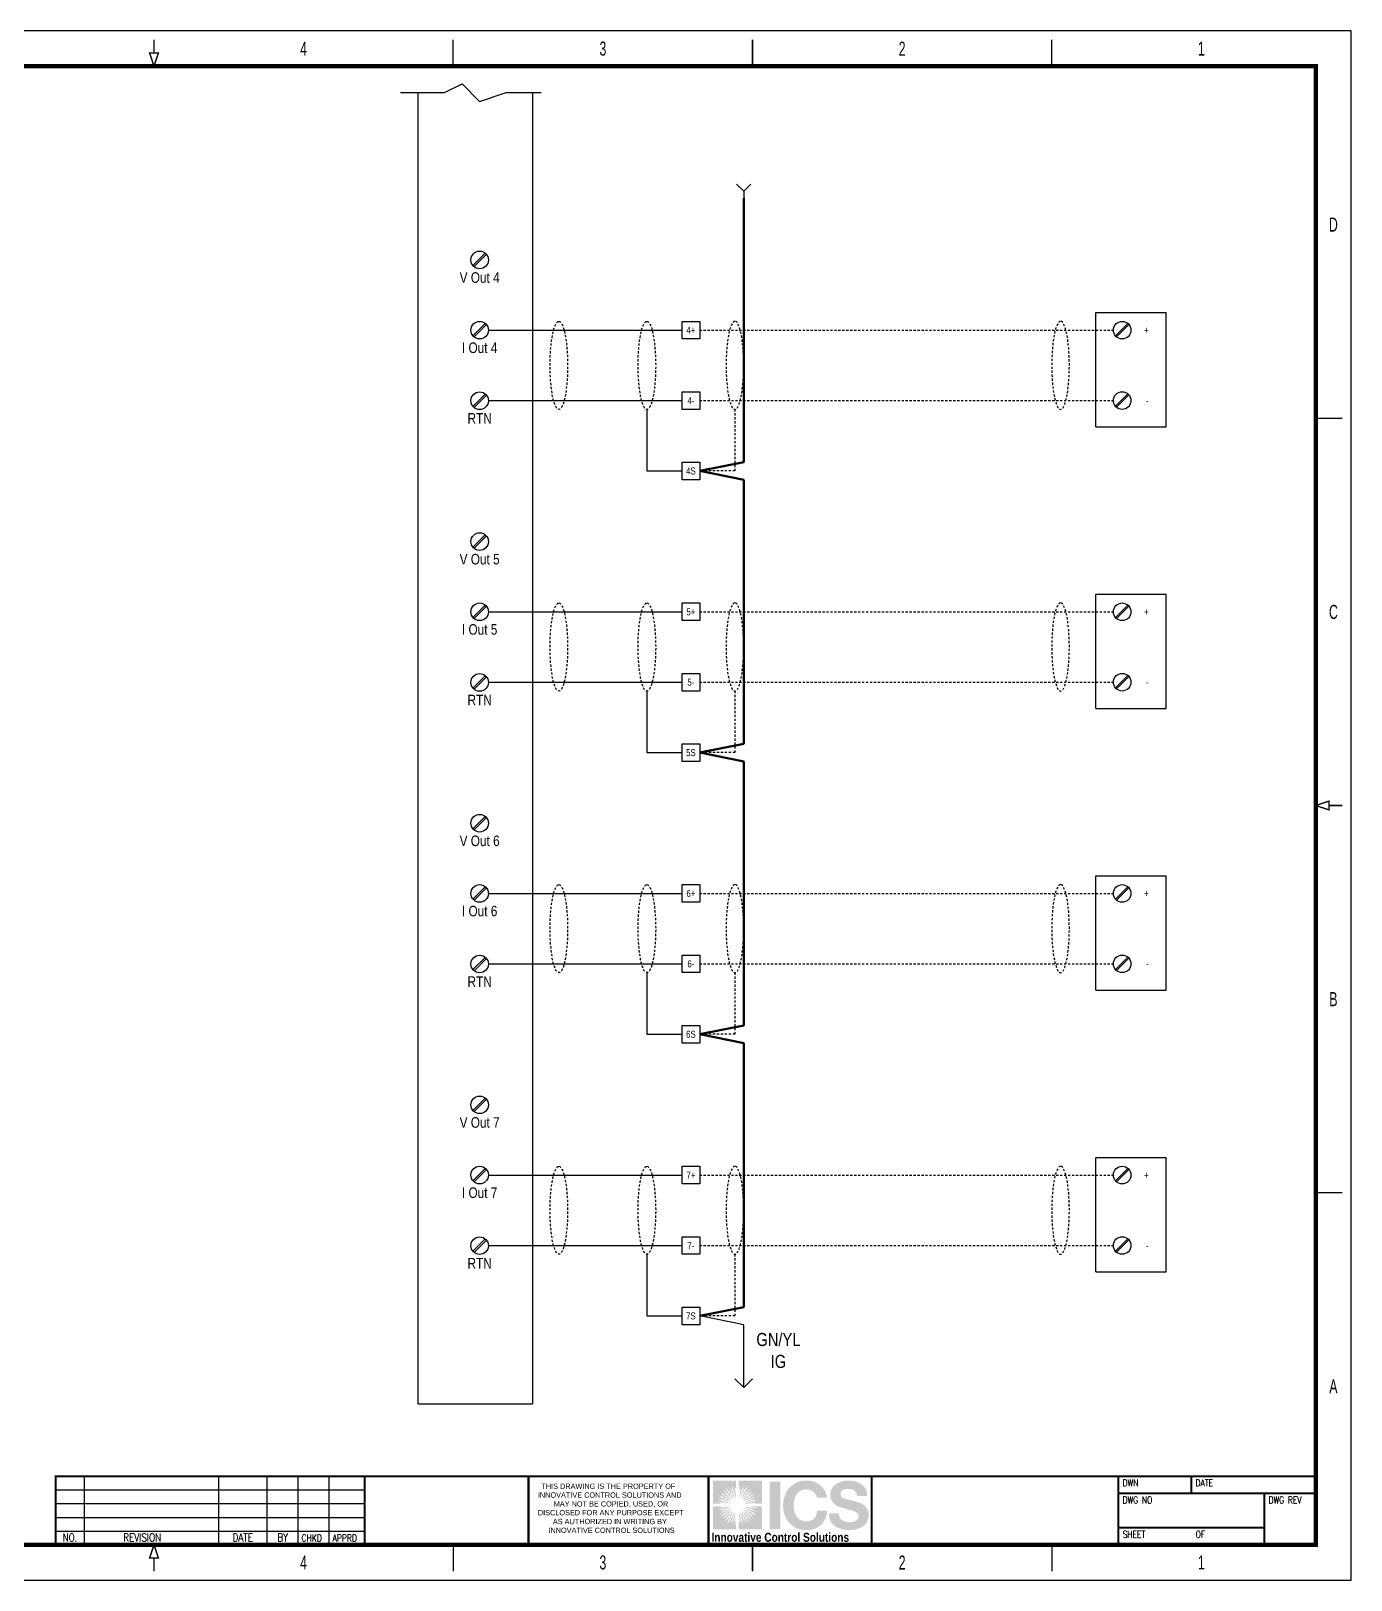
# Model space of a CAD drawing. Extents: x 0 to 136, y 0 to 88.
# Drawn here: x 61 to 136, y 0 to 88 of the extents above; entities that cross this region are included whole.
import ezdxf
from ezdxf.enums import TextEntityAlignment as Align

# ---------------------------------------------------------------- set-up
doc = ezdxf.new("R2010")
doc.units = 0
doc.header["$MEASUREMENT"] = 0
doc.linetypes.add('HIDDEN2', pattern=[0.1875, 0.125, -0.0625])
doc.linetypes.add('SLD-SOLID', pattern=[0])
doc.layers.get('0').update_dxf_attribs({"linetype": 'CONTINUOUS'})
for name, color, linetype in [('COVER', 6, 'SLD-SOLID'), ('DESCCHILD', 20, 'CONTINUOUS'), ('FIELD', 7, 'HIDDEN2'), ('FORM', 3, 'CONTINUOUS'), ('ICS', 5, 'CONTINUOUS'), ('REV', 6, 'CONTINUOUS'), ('SYMB', 4, 'CONTINUOUS'), ('TAGS', 51, 'CONTINUOUS'), ('TERMS', 4, 'CONTINUOUS'), ('TEXT', 3, 'CONTINUOUS'), ('WIRE', 1, 'CONTINUOUS')]:
    doc.layers.add(name, color=color, linetype=linetype)
doc.layers.add('JUMPERS', color=253, linetype='CONTINUOUS', lineweight=60)
doc.styles.add('ARIEL', font='arial.ttf', dxfattribs={"width": 0.8, "height": 0.2})
doc.styles.add('TITLE_LARGE', font='simplex.shx', dxfattribs={"width": 0.8, "height": 0.6})

# ---------------------------------------------------------------- blocks, each defined once
blk = doc.blocks.new('ICS Logo Large')
for color, points in [(7, [(0.29, 2.71), (1.14, 2.71), (0.63, 2.77), (0.53, 2.79), (0.86, 2.79), (0.77, 2.82), (0.88, 2.82), (1.28, 2.75), (1.32, 2.75), (1.35, 2.75), (1.47, 2.73), (1.42, 2.74), (1.47, 2.74), (1.31, 2.78), (1.4, 2.77), (0.67, 2.97), (0.95, 2.91), (0.83, 2.96), (0.86, 2.96), (0.65, 3.05), (0.59, 3.08), (0.78, 3.03), (1.48, 2.79), (1.38, 2.83), (1.32, 2.86), (1.31, 2.88), (1.5, 2.81), (0.7, 3.2), (0.89, 3.14), (0.77, 3.2), (0.66, 3.27), (0.82, 3.2), (0.67, 3.32), (1.47, 2.88), (1.46, 2.9), (1.53, 2.86), (1.38, 2.97), (1.37, 2.98), (1.41, 2.96), (1.01, 3.25), (0.95, 3.31), (0.99, 3.29), (0.88, 3.39), (0.91, 3.39), (0.79, 3.5), (0.9, 3.44), (1.49, 2.96), (1.45, 3.01), (1.47, 3.01), (1.58, 2.92), (1.43, 3.07), (1.49, 3.02), (1.19, 3.32), (1.06, 3.47), (1.2, 3.35), (1.03, 3.54), (1, 3.6), (1.07, 3.54), (0.99, 3.66), (1.49, 3.1), (1.47, 3.13), (1.6, 2.99), (1.59, 3.01), (1.6, 3), (1.52, 3.12), (1.63, 2.99), (1.27, 3.5), (1.09, 3.75), (1.14, 3.7), (1.33, 3.45), (1.17, 3.74), (1.27, 3.61), (1.16, 3.81), (1.18, 3.8), (1.41, 3.42), (1.61, 3.1), (1.56, 3.2), (1.57, 3.18), (1.65, 3.07), (1.65, 3.07), (1.62, 3.13), (1.66, 3.07), (1.66, 3.07), (1.64, 3.12), (1.46, 3.51), (1.37, 3.7), (1.28, 3.92), (1.31, 3.86), (1.45, 3.57), (1.5, 3.49), (1.47, 3.55), (1.36, 3.81), (1.45, 3.65), (1.49, 3.55), (1.45, 3.7), (1.43, 3.79), (1.53, 3.53), (1.67, 3.19), (1.69, 3.17), (1.69, 3.18), (1.7, 3.16), (1.74, 3.07), (1.7, 3.21), (1.72, 3.18), (1.55, 3.78), (1.56, 3.81), (1.59, 3.73), (1.53, 4.02), (1.66, 3.55), (1.61, 3.9), (1.65, 3.75), (1.72, 3.4), (1.77, 3.2), (1.8, 3.05), (1.79, 3.16), (1.79, 3.19), (1.78, 3.25), (1.8, 3.18), (1.82, 3.07), (1.82, 3.22), (1.76, 3.69), (1.76, 3.74), (1.76, 3.85), (1.79, 3.69), (1.8, 3.78), (1.83, 3.72), (1.83, 4.24), (0.29, 4.24)]), (7, [(2, 4.24), (2, 3.39), (2.06, 3.9), (2.09, 4.01), (2.09, 3.67), (2.12, 3.77), (2.12, 3.66), (2.05, 3.25), (2.05, 3.21), (2.04, 3.18), (2.02, 3.06), (2.04, 3.11), (2.04, 3.06), (2.08, 3.23), (2.06, 3.14), (2.27, 3.86), (2.21, 3.59), (2.25, 3.7), (2.25, 3.68), (2.35, 3.89), (2.37, 3.94), (2.33, 3.76), (2.09, 3.05), (2.13, 3.15), (2.16, 3.22), (2.17, 3.22), (2.1, 3.04), (2.49, 3.84), (2.43, 3.65), (2.5, 3.76), (2.56, 3.88), (2.5, 3.72), (2.62, 3.87), (2.17, 3.06), (2.19, 3.08), (2.16, 3.01), (2.26, 3.16), (2.27, 3.16), (2.26, 3.13), (2.54, 3.52), (2.6, 3.59), (2.59, 3.54), (2.69, 3.65), (2.68, 3.62), (2.8, 3.74), (2.74, 3.64), (2.26, 3.04), (2.3, 3.08), (2.3, 3.06), (2.21, 2.96), (2.36, 3.11), (2.31, 3.04), (2.62, 3.34), (2.77, 3.48), (2.64, 3.34), (2.83, 3.5), (2.9, 3.54), (2.83, 3.46), (2.96, 3.55), (2.39, 3.04), (2.42, 3.06), (2.29, 2.94), (2.3, 2.94), (2.3, 2.93), (2.41, 3.01), (2.28, 2.9), (2.79, 3.27), (3.04, 3.45), (2.99, 3.39), (2.74, 3.2), (3.03, 3.36), (2.91, 3.26), (3.11, 3.37), (3.09, 3.36), (2.72, 3.13), (2.39, 2.92), (2.49, 2.97), (2.47, 2.96), (2.36, 2.89), (2.36, 2.88), (2.42, 2.91), (2.37, 2.87), (2.37, 2.87), (2.41, 2.89), (2.81, 3.08), (3, 3.17), (3.22, 3.25), (3.15, 3.23), (2.86, 3.08), (2.79, 3.04), (2.84, 3.06), (3.11, 3.17), (2.94, 3.09), (2.85, 3.04), (2.99, 3.09), (3.08, 3.11), (2.82, 3), (2.48, 2.86), (2.46, 2.84), (2.47, 2.84), (2.45, 2.83), (2.37, 2.79), (2.51, 2.83), (2.48, 2.82), (3.07, 2.98), (3.1, 2.98), (3.03, 2.94), (3.31, 3), (2.84, 2.87), (3.2, 2.92), (3.05, 2.89), (2.69, 2.81), (2.49, 2.76), (2.35, 2.74), (2.46, 2.75), (2.49, 2.75), (2.54, 2.75), (2.47, 2.74), (2.36, 2.71), (2.52, 2.72), (2.99, 2.77), (3.04, 2.78), (3.15, 2.77), (2.99, 2.74), (3.07, 2.74), (3.01, 2.71), (3.54, 2.71), (3.54, 4.24)]), (5, [(8.39, 3.96, 0.213413), (8.08, 3.35, 0.163553), (8.22, 2.84, 0.142857), (8.62, 2.53, 0.025145), (9.56, 2.26, -0.09686), (9.84, 2.11, -0.289881), (9.95, 1.88, -0.260087), (9.81, 1.61, -0.162834), (9.34, 1.49, -0.154987), (8.88, 1.61, -0.092691), (8.77, 1.7, -0.184326), (8.65, 2.07), (7.98, 2.07, 0.264503), (8.43, 1.19, 0.257886), (10.22, 1.19, 0.386581), (10.52, 2.39, 0.201807), (9.84, 2.84, 0.002487), (9.1, 3.03, -0.125362), (8.85, 3.14, -0.416205), (8.85, 3.58, -0.214381), (9.24, 3.7, -0.17784), (9.69, 3.58, -0.23553), (9.84, 3.23), (10.52, 3.23, 0.23064), (10.2, 3.96, 0.173579), (9.29, 4.24, 0.182782)]), (7, [(1.83, 1.01), (1.83, 1.86), (1.77, 1.35), (1.74, 1.24), (1.74, 1.57), (1.71, 1.48), (1.71, 1.59), (1.78, 2), (1.78, 2.04), (1.78, 2.07), (1.8, 2.19), (1.79, 2.14), (1.79, 2.19), (1.75, 2.02), (1.76, 2.11), (1.56, 1.39), (1.62, 1.66), (1.58, 1.55), (1.58, 1.57), (1.48, 1.36), (1.45, 1.31), (1.5, 1.49), (1.74, 2.19), (1.7, 2.1), (1.67, 2.03), (1.66, 2.03), (1.72, 2.21), (1.34, 1.41), (1.4, 1.6), (1.33, 1.49), (1.27, 1.37), (1.33, 1.53), (1.21, 1.38), (1.66, 2.19), (1.63, 2.17), (1.67, 2.24), (1.57, 2.09), (1.56, 2.09), (1.57, 2.12), (1.29, 1.73), (1.23, 1.66), (1.24, 1.71), (1.14, 1.6), (1.14, 1.63), (1.03, 1.51), (1.09, 1.61), (1.57, 2.21), (1.53, 2.17), (1.53, 2.19), (1.62, 2.29), (1.47, 2.14), (1.52, 2.21), (1.21, 1.91), (1.06, 1.77), (1.18, 1.91), (0.99, 1.75), (0.93, 1.71), (1, 1.79), (0.87, 1.7), (1.44, 2.21), (1.4, 2.19), (1.54, 2.31), (1.52, 2.31), (1.53, 2.32), (1.42, 2.24), (1.55, 2.34), (1.03, 1.98), (0.79, 1.8), (0.83, 1.85), (1.09, 2.05), (0.79, 1.89), (0.92, 1.98), (0.72, 1.88), (0.73, 1.89), (1.11, 2.12), (1.44, 2.33), (1.33, 2.27), (1.35, 2.29), (1.47, 2.36), (1.47, 2.37), (1.4, 2.34), (1.46, 2.38), (1.46, 2.38), (1.41, 2.36), (1.02, 2.17), (0.83, 2.08), (0.61, 1.99), (0.67, 2.02), (0.97, 2.17), (1.04, 2.21), (0.99, 2.19), (0.72, 2.08), (0.89, 2.16), (0.98, 2.21), (0.83, 2.16), (0.75, 2.14), (1.01, 2.25), (1.35, 2.39), (1.37, 2.4), (1.36, 2.41), (1.38, 2.42), (1.46, 2.45), (1.32, 2.42), (1.35, 2.43), (0.75, 2.27), (0.73, 2.27), (0.8, 2.31), (0.52, 2.25), (0.99, 2.38), (0.63, 2.33), (0.78, 2.36), (1.13, 2.44), (1.34, 2.48), (1.48, 2.51), (1.37, 2.5), (1.34, 2.5), (1.29, 2.5), (1.35, 2.51), (1.46, 2.54), (1.31, 2.53), (0.84, 2.48), (0.79, 2.47), (0.68, 2.48), (0.84, 2.51), (0.76, 2.51), (0.82, 2.54), (0.29, 2.54), (0.29, 1.01)]), (7, [(3.54, 2.54), (2.68, 2.54), (3.2, 2.48), (3.3, 2.46), (2.97, 2.46), (3.06, 2.43), (2.95, 2.43), (2.55, 2.5), (2.51, 2.5), (2.48, 2.5), (2.35, 2.52), (2.41, 2.51), (2.35, 2.51), (2.52, 2.47), (2.43, 2.48), (3.15, 2.28), (2.88, 2.34), (2.99, 2.29), (2.97, 2.29), (3.18, 2.2), (3.24, 2.17), (3.05, 2.22), (2.35, 2.46), (2.45, 2.42), (2.51, 2.38), (2.52, 2.37), (2.33, 2.44), (3.13, 2.05), (2.94, 2.11), (3.06, 2.05), (3.17, 1.98), (3.01, 2.05), (3.16, 1.93), (2.36, 2.37), (2.37, 2.35), (2.3, 2.38), (2.45, 2.28), (2.46, 2.27), (2.42, 2.29), (2.82, 2), (2.88, 1.94), (2.84, 1.96), (2.94, 1.86), (2.92, 1.86), (3.04, 1.75), (2.93, 1.81), (2.33, 2.29), (2.38, 2.24), (2.36, 2.24), (2.25, 2.33), (2.4, 2.18), (2.34, 2.23), (2.63, 1.93), (2.77, 1.78), (2.63, 1.9), (2.8, 1.71), (2.83, 1.65), (2.76, 1.71), (2.84, 1.59), (2.34, 2.15), (2.35, 2.12), (2.23, 2.26), (2.24, 2.24), (2.22, 2.25), (2.31, 2.13), (2.2, 2.26), (2.56, 1.75), (2.74, 1.5), (2.69, 1.55), (2.5, 1.8), (2.66, 1.51), (2.56, 1.64), (2.67, 1.43), (2.65, 1.45), (2.42, 1.82), (2.22, 2.15), (2.27, 2.05), (2.25, 2.07), (2.18, 2.18), (2.18, 2.18), (2.2, 2.12), (2.17, 2.18), (2.16, 2.18), (2.18, 2.13), (2.37, 1.74), (2.46, 1.55), (2.55, 1.33), (2.52, 1.39), (2.37, 1.68), (2.33, 1.76), (2.36, 1.7), (2.46, 1.44), (2.38, 1.6), (2.34, 1.7), (2.38, 1.55), (2.4, 1.46), (2.3, 1.72), (2.16, 2.06), (2.14, 2.08), (2.14, 2.07), (2.13, 2.09), (2.09, 2.18), (2.12, 2.04), (2.11, 2.07), (2.28, 1.47), (2.27, 1.44), (2.24, 1.52), (2.29, 1.23), (2.16, 1.7), (2.22, 1.34), (2.18, 1.5), (2.1, 1.85), (2.06, 2.05), (2.03, 2.2), (2.04, 2.09), (2.04, 2.06), (2.04, 2), (2.03, 2.07), (2, 2.18), (2.01, 2.03), (2.07, 1.56), (2.07, 1.51), (2.07, 1.4), (2.04, 1.56), (2.03, 1.47), (2, 1.53), (2, 1.01), (3.54, 1.01)])]:
    blk.add_hatch(color=color).paths.add_polyline_path(points)
h = blk.add_hatch(color=5)
h.paths.add_polyline_path([(4.76, 4.18), (4.06, 4.18), (4.06, 2.71), (4.76, 2.71)])
h.paths.add_polyline_path([(4.76, 2.71), (4.06, 2.71), (4.06, 2.54), (4.76, 2.54)])
h.paths.add_polyline_path([(4.76, 2.54), (4.06, 2.54), (4.06, 1.04), (4.76, 1.04)])
h.paths.add_polyline_path([(6.13, 3.59, -0.213069), (6.84, 3.59, -0.244732), (7.18, 3.12), (7.86, 3.12, 0.136605), (7.61, 3.75, 0.156523), (6.85, 4.22, 0.02938), (6.71, 4.24), (6.22, 4.24, 0.043463), (5.98, 4.18, 0.25945), (5.02, 3.12, 0.052074), (4.95, 2.71), (5.65, 2.71, -0.075182), (5.78, 3.24, -0.13526)])
h.paths.add_polyline_path([(5.65, 2.71), (4.95, 2.71), (4.95, 2.54), (5.65, 2.54, -0.023089)])
h.paths.add_polyline_path([(5.65, 2.54), (4.95, 2.54), (4.95, 2.49, 0.052074), (5.02, 2.08, 0.195357), (5.65, 1.2, 0.150524), (6.47, 0.97, 0.167993), (7.31, 1.2, 0.182992), (7.81, 1.89, 0.049103), (7.88, 2.25), (7.21, 2.25, -0.086334), (7.11, 1.89, -0.1446), (6.84, 1.62, -0.223806), (6.13, 1.62, -0.150114), (5.84, 1.89, -0.137117)])
at = {"color": 7, "insert": (0.2, 0.79), "char_height": 0.6, "attachment_point": 1, "style": 'ARIEL'}
blk.add_mtext_dynamic_manual_height_columns('{\\fArial|b1|i0|c0|p34;Innovative Control Solutions}', width=13.0943, gutter_width=1, heights=[0], dxfattribs=at)
blk = doc.blocks.new('PLC Term')
at = {"layer": 'SYMB'}
for p, q in [((-0.095, -0.08), (0.08, 0.095)), ((-0.08, -0.095), (0.095, 0.08))]:
    blk.add_line(p, q, dxfattribs=at)
blk.add_circle((0, 0), 0.125, dxfattribs=at)
at = {"layer": 'SYMB', "color": 7, "style": 'ARIEL', "width": 0.8}
blk.add_attdef('##', text='', height=0.15, dxfattribs=at).set_placement((0, 0.25), align=Align.MIDDLE_CENTER)
at = {"layer": 'SYMB', "color": 3, "style": 'ARIEL', "width": 0.8}
blk.add_attdef('TERM', text='', height=0.15, dxfattribs=at).set_placement((0, -0.25), align=Align.MIDDLE_CENTER)
blk = doc.blocks.new('Term')
at = {"layer": 'SYMB'}
blk.add_lwpolyline([(-0.125, 0.125), (0.125, 0.125), (0.125, -0.125), (-0.125, -0.125)], close=True, dxfattribs=at)
at = {"layer": 'SYMB', "style": 'ARIEL', "width": 0.8}
blk.add_attdef('STRIP', text='', height=0.15, dxfattribs=at).set_placement((0, 0.188), align=Align.CENTER)
blk.add_attdef('##', text='', height=0.1, dxfattribs=at).set_placement((0, 0), align=Align.MIDDLE_CENTER)
blk = doc.blocks.new('E00216')
at = {"layer": 'WIRE'}
for p, q in [((0, -0.2), (0, 0)), ((0, -0.2), (-0.1, -0.1)), ((0.1, -0.1), (0, -0.2))]:
    blk.add_line(p, q, dxfattribs=at)
blk = doc.blocks.new('TO BOTTOM')
at = {"layer": 'WIRE', "linetype": 'Continuous'}
blk.add_blockref('E00216', (0, 0), dxfattribs=at)
at = {"layer": 'FIELD', "style": 'ARIEL', "width": 0.8}
for tag, p in [('SIGNAL', (0, -0.375)), ('XFRN', (0, -0.59375))]:
    blk.add_attdef(tag, text='', height=0.15, dxfattribs=at).set_placement(p, align=Align.MIDDLE)
blk = doc.blocks.new('WIRE LABEL')
at = {"layer": 'TEXT', "style": 'ARIEL', "width": 0.8}
for tag, p in [('COLOR', (0, 0.125)), ('LABEL', (0, -0.125))]:
    blk.add_attdef(tag, text='', height=0.15, dxfattribs=at).set_placement(p, align=Align.MIDDLE_CENTER)
blk = doc.blocks.new('A$C0D3C4E89')
at = {"layer": 'WIRE'}
blk.add_line((0, -3.44), (0, 0), dxfattribs=at)
at = {"xscale": 6.640625, "yscale": 6.640625, "zscale": 6.640625}
blk.add_blockref('WIRE LABEL', (2.63, -1.95), dxfattribs=at).add_auto_attribs({'LABEL': 'IG', 'COLOR': 'GN/YL'})
at = {"layer": 'FIELD', "xscale": 6.640625, "yscale": 6.640625, "zscale": 6.640625}
blk.add_blockref('TO BOTTOM', (0, -3.44), dxfattribs=at)
blk = doc.blocks.new('Analog Output')
at = {"layer": 'SYMB'}
for p, q in [((-0.25, -1.375), (-0.25, 0.25)), ((-0.25, 0.25), (0.75, 0.25)), ((0.75, -1.375), (0.75, 0.25)), ((0.031, -0.08), (0.205, 0.095)), ((0.045, -0.095), (0.221, 0.08)), ((0.031, -1.08), (0.205, -0.905)), ((0.045, -1.095), (0.221, -0.92)), ((-0.25, -1.375), (0.75, -1.375))]:
    blk.add_line(p, q, dxfattribs=at)
for centre in [(0.125, 0), (0.125, -1)]:
    blk.add_circle(centre, 0.125, dxfattribs=at)
at = {"layer": 'DESCCHILD', "style": 'ARIEL', "width": 0.8}
blk.add_attdef('DESC1', text='', height=0.15, dxfattribs=at).set_placement((0.25, 0.625), align=Align.CENTER)
blk.add_attdef('DESC2', text='', height=0.15, dxfattribs=at).set_placement((0.25, 0.5), align=Align.MIDDLE_CENTER)
at = {"layer": 'TAGS', "style": 'ARIEL', "width": 0.8}
blk.add_attdef('TAG', text='', height=0.15, dxfattribs=at).set_placement((0.25, -1.625), align=Align.CENTER)
at = {"layer": 'TEXT', "style": 'ARIEL', "width": 0.8}
for tag, p in [('T1', (0.5, 0)), ('T2', (0.5, -1))]:
    blk.add_attdef(tag, text='', height=0.1, dxfattribs=at).set_placement(p, align=Align.MIDDLE_RIGHT)
blk.add_attdef('RANGE', text='', height=0.15, dxfattribs=at).set_placement((0.25, -1.875), align=Align.CENTER)
blk = doc.blocks.new('E00215')
at = {"layer": 'WIRE'}
for p, q in [((0, 0.1), (-0.1, 0.2)), ((0.1, 0.2), (0, 0.1)), ((0, 0.1), (0, 0))]:
    blk.add_line(p, q, dxfattribs=at)
blk = doc.blocks.new('FROM TOP')
at = {"layer": 'WIRE', "linetype": 'Continuous'}
blk.add_blockref('E00215', (0, 0), dxfattribs=at)
at = {"layer": 'FIELD', "style": 'ARIEL', "width": 0.8}
for tag, p in [('SIGNAL', (0, 0.59375)), ('XFRN', (0, 0.375))]:
    blk.add_attdef(tag, text='', height=0.15, dxfattribs=at).set_placement(p, align=Align.MIDDLE)

msp = doc.modelspace()

# ---------------------------------------------------------------- linework, layer by layer
for p, q in [((82, 84.5), (84.5, 84.5)), ((83, 10), (83, 84.5)), ((84.5, 84.5), (85.5, 85)), ((85.5, 85), (86.5, 84)), ((86.5, 84), (88, 84.5)), ((88, 84.5), (90, 84.5)), ((89.5, 84.5), (89.5, 10)), ((83, 10), (89.5, 10))]:
    msp.add_line(p, q)
at = {"layer": 'FIELD'}
for p, q in [((99, 71.004), (122.5, 71.004)), ((99, 67.004), (122.5, 67.004)), ((101, 66.504), (101, 63.004)), ((101, 63.004), (99, 63.004)), ((99, 55.004), (122.5, 55.004)), ((99, 51.004), (122.5, 51.004)), ((101, 50.504), (101, 47.004)), ((101, 47.004), (99, 47.004)), ((99, 39.004), (122.5, 39.004)), ((99, 35.004), (122.5, 35.004)), ((101, 34.504), (101, 31.004)), ((101, 31.004), (99, 31.004)), ((99, 23.004), (122.5, 23.004)), ((99, 19.004), (122.5, 19.004)), ((101, 18.504), (101, 15.004)), ((101, 15.004), (99, 15.004))]:
    msp.add_line(p, q, dxfattribs=at)
at = {"layer": 'FIELD', "linetype": 'HIDDEN2', "extrusion": (0, 0, -1)}
for centre in [(101, 69.004), (119.5, 69.004), (101, 53.004), (119.5, 53.004), (101, 37.004), (119.5, 37.004), (101, 21.004), (119.5, 21.004)]:
    msp.add_ellipse(centre, major_axis=(0, 2.5), ratio=0.2, dxfattribs=at)
at = {"layer": 'FORM', "linetype": 'Continuous'}
for p, q in [((85, 86), (85, 87.5)), ((119, 86), (119, 87.5)), ((85, 2), (85, 0.5)), ((119, 2), (119, 0.5))]:
    msp.add_line(p, q, dxfattribs=at)
at = {"layer": 'FORM'}
for p, q in [((62.419, 1.993), (62.419, 5.908)), ((62.419, 5.908), (79.973, 5.908)), ((64.048, 1.993), (64.048, 5.908)), ((71.682, 1.993), (71.682, 5.908)), ((74.422, 1.993), (74.422, 5.908)), ((76.184, 1.993), (76.184, 5.908)), ((77.945, 1.993), (77.945, 5.908)), ((62.419, 5.125), (79.973, 5.125)), ((62.419, 4.342), (79.973, 4.342)), ((62.419, 3.559), (79.973, 3.559)), ((62.419, 2.776), (79.973, 2.776))]:
    msp.add_line(p, q, dxfattribs=at)
at = {"layer": 'FORM', "linetype": 'Continuous'}
msp.add_lwpolyline([(0, 0), (136, 0), (136, 88), (0, 88), (0, 0)], dxfattribs=at)
for points, const_width in [([(68, 87.5), (68, 86.75), (67.75, 86.75), (68, 86), (68.25, 86.75), (68, 86.75)], 0.08), ([(102, 86), (102, 87.5)], 0.08), ([(4, 2), (134, 2), (134, 86), (2, 86), (2, 2), (4, 2)], 0.24), ([(134, 66), (135.5, 66)], 0.08), ([(135.5, 44), (134.75, 44), (134.75, 44.25), (134, 44), (134.75, 43.75), (134.75, 44)], 0.08), ([(134, 22), (135.5, 22)], 0.08), ([(134.056, 5.894), (62.419, 5.894), (62.419, 1.993)], 0.117), ([(79.973, 5.908), (79.973, 2.007)], 0.117), ([(89.274, 5.901), (89.274, 2)], 0.117), ([(99.499, 5.908), (99.499, 2.007)], 0.117), ([(108.771, 5.908), (108.771, 2.007)], 0.117), ([(122.784, 5.901), (122.784, 2)], 0.117), ([(126.929, 5.901), (126.929, 4.926)], 0.117), ([(134, 4.926), (122.784, 4.926)], 0.117), ([(131.074, 4.926), (131.074, 2)], 0.117), ([(131.074, 2.975), (122.784, 2.975)], 0.117), ([(68, 0.5), (68, 1.25), (68.25, 1.25), (68, 2), (67.75, 1.25), (68, 1.25)], 0.08), ([(102, 2), (102, 0.5)], 0.08)]:
    msp.add_lwpolyline(points, dxfattribs=dict(at, const_width=const_width))
at = {"layer": 'JUMPERS'}
for p, q in [((101.5, 63.504), (101.5, 78.504)), ((99, 63.004), (101.5, 63.504)), ((101.5, 62.504), (99, 63.004)), ((101.5, 47.504), (101.5, 62.504)), ((99, 47.004), (101.5, 47.504)), ((101.5, 46.504), (99, 47.004)), ((101.5, 31.504), (101.5, 46.504)), ((99, 31.004), (101.5, 31.504)), ((101.5, 30.504), (99, 31.004)), ((101.5, 15.504), (101.5, 30.504)), ((99, 15.004), (101.5, 15.504))]:
    msp.add_line(p, q, dxfattribs=at)
at = {"layer": 'WIRE'}
for p, q in [((87, 71.004), (98, 71.004)), ((87, 67.004), (98, 67.004)), ((96, 66.504), (96, 63.004)), ((96, 63.004), (98, 63.004)), ((87, 55.004), (98, 55.004)), ((87, 51.004), (98, 51.004)), ((96, 50.504), (96, 47.004)), ((96, 47.004), (98, 47.004)), ((87, 39.004), (98, 39.004)), ((87, 35.004), (98, 35.004)), ((96, 34.504), (96, 31.004)), ((96, 31.004), (98, 31.004)), ((87, 23.004), (98, 23.004)), ((87, 19.004), (98, 19.004)), ((96, 18.504), (96, 15.004)), ((96, 15.004), (98, 15.004)), ((101.5, 14.504), (99, 15.004))]:
    msp.add_line(p, q, dxfattribs=at)
at = {"layer": 'WIRE', "linetype": 'HIDDEN2'}
for centre in [(91, 69.004), (96, 69.004), (91, 53.004), (96, 53.004), (91, 37.004), (96, 37.004), (91, 21.004), (96, 21.004)]:
    msp.add_ellipse(centre, major_axis=(0, 2.5), ratio=0.2, dxfattribs=at)

# ---------------------------------------------------------------- block references
at = {"layer": 'FIELD'}
for name, p, xscale, yscale, zscale in [('FROM TOP', (101.5, 78.504), 4, 4, 4), ('A$C0D3C4E89', (101.5, 14.504), 0.75, 0.75, 0.75)]:
    msp.add_blockref(name, p, dxfattribs=dict(at, xscale=xscale, yscale=yscale, zscale=zscale))
ref = msp.add_blockref('Term', (98.5, 71.004), dxfattribs=dict(at, xscale=4, yscale=4, zscale=4))
ref.add_attrib('##', '4+', dxfattribs={"layer": 'SYMB', "height": 0.4, "style": 'ARIEL', "width": 0.8}).set_placement((98.5, 71.004), align=Align.MIDDLE_CENTER)
ref = msp.add_blockref('Term', (98.5, 67.004), dxfattribs=dict(at, xscale=4, yscale=4, zscale=4))
ref.add_attrib('##', '4-', dxfattribs={"layer": 'SYMB', "height": 0.4, "style": 'ARIEL', "width": 0.8}).set_placement((98.5, 67.004), align=Align.MIDDLE_CENTER)
ref = msp.add_blockref('Term', (98.5, 63.004), dxfattribs=dict(at, xscale=4, yscale=4, zscale=4))
ref.add_attrib('##', '4S', dxfattribs={"layer": 'SYMB', "height": 0.4, "style": 'ARIEL', "width": 0.8}).set_placement((98.5, 63.004), align=Align.MIDDLE_CENTER)
ref = msp.add_blockref('Term', (98.5, 55.004), dxfattribs=dict(at, xscale=4, yscale=4, zscale=4))
ref.add_attrib('##', '5+', dxfattribs={"layer": 'SYMB', "height": 0.4, "style": 'ARIEL', "width": 0.8}).set_placement((98.5, 55.004), align=Align.MIDDLE_CENTER)
ref = msp.add_blockref('Term', (98.5, 51.004), dxfattribs=dict(at, xscale=4, yscale=4, zscale=4))
ref.add_attrib('##', '5-', dxfattribs={"layer": 'SYMB', "height": 0.4, "style": 'ARIEL', "width": 0.8}).set_placement((98.5, 51.004), align=Align.MIDDLE_CENTER)
ref = msp.add_blockref('Term', (98.5, 47.004), dxfattribs=dict(at, xscale=4, yscale=4, zscale=4))
ref.add_attrib('##', '5S', dxfattribs={"layer": 'SYMB', "height": 0.4, "style": 'ARIEL', "width": 0.8}).set_placement((98.5, 47.004), align=Align.MIDDLE_CENTER)
ref = msp.add_blockref('Term', (98.5, 39.004), dxfattribs=dict(at, xscale=4, yscale=4, zscale=4))
ref.add_attrib('##', '6+', dxfattribs={"layer": 'SYMB', "height": 0.4, "style": 'ARIEL', "width": 0.8}).set_placement((98.5, 39.004), align=Align.MIDDLE_CENTER)
ref = msp.add_blockref('Term', (98.5, 35.004), dxfattribs=dict(at, xscale=4, yscale=4, zscale=4))
ref.add_attrib('##', '6-', dxfattribs={"layer": 'SYMB', "height": 0.4, "style": 'ARIEL', "width": 0.8}).set_placement((98.5, 35.004), align=Align.MIDDLE_CENTER)
ref = msp.add_blockref('Term', (98.5, 31.004), dxfattribs=dict(at, xscale=4, yscale=4, zscale=4))
ref.add_attrib('##', '6S', dxfattribs={"layer": 'SYMB', "height": 0.4, "style": 'ARIEL', "width": 0.8}).set_placement((98.5, 31.004), align=Align.MIDDLE_CENTER)
ref = msp.add_blockref('Term', (98.5, 23.004), dxfattribs=dict(at, xscale=4, yscale=4, zscale=4))
ref.add_attrib('##', '7+', dxfattribs={"layer": 'SYMB', "height": 0.4, "style": 'ARIEL', "width": 0.8}).set_placement((98.5, 23.004), align=Align.MIDDLE_CENTER)
ref = msp.add_blockref('Term', (98.5, 19.004), dxfattribs=dict(at, xscale=4, yscale=4, zscale=4))
ref.add_attrib('##', '7-', dxfattribs={"layer": 'SYMB', "height": 0.4, "style": 'ARIEL', "width": 0.8}).set_placement((98.5, 19.004), align=Align.MIDDLE_CENTER)
ref = msp.add_blockref('Term', (98.5, 15.004), dxfattribs=dict(at, xscale=4, yscale=4, zscale=4))
ref.add_attrib('##', '7S', dxfattribs={"layer": 'SYMB', "height": 0.4, "style": 'ARIEL', "width": 0.8}).set_placement((98.5, 15.004), align=Align.MIDDLE_CENTER)
at = {"layer": 'ICS', "xscale": 0.8566647509566017, "yscale": 0.8566647509566017, "zscale": 0.8566647509566017}
msp.add_blockref('ICS Logo Large', (99.499, 2.007), dxfattribs=at)
at = {"layer": 'TERMS'}
ref = msp.add_blockref('Analog Output', (122.5, 71.004), dxfattribs=dict(at, xscale=4, yscale=4, zscale=4))
ref.add_attrib('T1', '+', dxfattribs={"layer": 'TEXT', "height": 0.4, "style": 'ARIEL', "width": 0.8}).set_placement((124.5, 71.004), align=Align.MIDDLE_RIGHT)
ref.add_attrib('T2', '-', dxfattribs={"layer": 'TEXT', "height": 0.4, "style": 'ARIEL', "width": 0.8}).set_placement((124.5, 67.004), align=Align.MIDDLE_RIGHT)
ref = msp.add_blockref('Analog Output', (122.5, 55.004), dxfattribs=dict(at, xscale=4, yscale=4, zscale=4))
ref.add_attrib('T1', '+', dxfattribs={"layer": 'TEXT', "height": 0.4, "style": 'ARIEL', "width": 0.8}).set_placement((124.5, 55.004), align=Align.MIDDLE_RIGHT)
ref.add_attrib('T2', '-', dxfattribs={"layer": 'TEXT', "height": 0.4, "style": 'ARIEL', "width": 0.8}).set_placement((124.5, 51.004), align=Align.MIDDLE_RIGHT)
ref = msp.add_blockref('Analog Output', (122.5, 39.004), dxfattribs=dict(at, xscale=4, yscale=4, zscale=4))
ref.add_attrib('T1', '+', dxfattribs={"layer": 'TEXT', "height": 0.4, "style": 'ARIEL', "width": 0.8}).set_placement((124.5, 39.004), align=Align.MIDDLE_RIGHT)
ref.add_attrib('T2', '-', dxfattribs={"layer": 'TEXT', "height": 0.4, "style": 'ARIEL', "width": 0.8}).set_placement((124.5, 35.004), align=Align.MIDDLE_RIGHT)
ref = msp.add_blockref('Analog Output', (122.5, 23.004), dxfattribs=dict(at, xscale=4, yscale=4, zscale=4))
ref.add_attrib('T1', '+', dxfattribs={"layer": 'TEXT', "height": 0.4, "style": 'ARIEL', "width": 0.8}).set_placement((124.5, 23.004), align=Align.MIDDLE_RIGHT)
ref.add_attrib('T2', '-', dxfattribs={"layer": 'TEXT', "height": 0.4, "style": 'ARIEL', "width": 0.8}).set_placement((124.5, 19.004), align=Align.MIDDLE_RIGHT)
at = {"layer": 'TEXT'}
ref = msp.add_blockref('PLC Term', (86.5, 74.994), dxfattribs=dict(at, xscale=4, yscale=4, zscale=4))
ref.add_attrib('TERM', 'V Out 4', dxfattribs={"layer": 'SYMB', "color": 3, "height": 0.6, "style": 'ARIEL', "width": 0.8}).set_placement((86.5, 73.994), align=Align.MIDDLE_CENTER)
ref = msp.add_blockref('PLC Term', (86.5, 71.004), dxfattribs=dict(at, xscale=4, yscale=4, zscale=4))
ref.add_attrib('TERM', 'I Out 4', dxfattribs={"layer": 'SYMB', "color": 3, "height": 0.6, "style": 'ARIEL', "width": 0.8}).set_placement((86.5, 70.004), align=Align.MIDDLE_CENTER)
ref = msp.add_blockref('PLC Term', (86.5, 66.994), dxfattribs=dict(at, xscale=4, yscale=4, zscale=4))
ref.add_attrib('TERM', 'RTN', dxfattribs={"layer": 'SYMB', "color": 3, "height": 0.6, "style": 'ARIEL', "width": 0.8}).set_placement((86.5, 65.994), align=Align.MIDDLE_CENTER)
ref = msp.add_blockref('PLC Term', (86.5, 58.994), dxfattribs=dict(at, xscale=4, yscale=4, zscale=4))
ref.add_attrib('TERM', 'V Out 5', dxfattribs={"layer": 'SYMB', "color": 3, "height": 0.6, "style": 'ARIEL', "width": 0.8}).set_placement((86.5, 57.994), align=Align.MIDDLE_CENTER)
ref = msp.add_blockref('PLC Term', (86.5, 55.004), dxfattribs=dict(at, xscale=4, yscale=4, zscale=4))
ref.add_attrib('TERM', 'I Out 5', dxfattribs={"layer": 'SYMB', "color": 3, "height": 0.6, "style": 'ARIEL', "width": 0.8}).set_placement((86.5, 54.004), align=Align.MIDDLE_CENTER)
ref = msp.add_blockref('PLC Term', (86.5, 50.994), dxfattribs=dict(at, xscale=4, yscale=4, zscale=4))
ref.add_attrib('TERM', 'RTN', dxfattribs={"layer": 'SYMB', "color": 3, "height": 0.6, "style": 'ARIEL', "width": 0.8}).set_placement((86.5, 49.994), align=Align.MIDDLE_CENTER)
ref = msp.add_blockref('PLC Term', (86.5, 42.994), dxfattribs=dict(at, xscale=4, yscale=4, zscale=4))
ref.add_attrib('TERM', 'V Out 6', dxfattribs={"layer": 'SYMB', "color": 3, "height": 0.6, "style": 'ARIEL', "width": 0.8}).set_placement((86.5, 41.994), align=Align.MIDDLE_CENTER)
ref = msp.add_blockref('PLC Term', (86.5, 39.004), dxfattribs=dict(at, xscale=4, yscale=4, zscale=4))
ref.add_attrib('TERM', 'I Out 6', dxfattribs={"layer": 'SYMB', "color": 3, "height": 0.6, "style": 'ARIEL', "width": 0.8}).set_placement((86.5, 38.004), align=Align.MIDDLE_CENTER)
ref = msp.add_blockref('PLC Term', (86.5, 34.994), dxfattribs=dict(at, xscale=4, yscale=4, zscale=4))
ref.add_attrib('TERM', 'RTN', dxfattribs={"layer": 'SYMB', "color": 3, "height": 0.6, "style": 'ARIEL', "width": 0.8}).set_placement((86.5, 33.994), align=Align.MIDDLE_CENTER)
ref = msp.add_blockref('PLC Term', (86.5, 26.994), dxfattribs=dict(at, xscale=4, yscale=4, zscale=4))
ref.add_attrib('TERM', 'V Out 7', dxfattribs={"layer": 'SYMB', "color": 3, "height": 0.6, "style": 'ARIEL', "width": 0.8}).set_placement((86.5, 25.994), align=Align.MIDDLE_CENTER)
ref = msp.add_blockref('PLC Term', (86.5, 23.004), dxfattribs=dict(at, xscale=4, yscale=4, zscale=4))
ref.add_attrib('TERM', 'I Out 7', dxfattribs={"layer": 'SYMB', "color": 3, "height": 0.6, "style": 'ARIEL', "width": 0.8}).set_placement((86.5, 22.004), align=Align.MIDDLE_CENTER)
ref = msp.add_blockref('PLC Term', (86.5, 18.994), dxfattribs=dict(at, xscale=4, yscale=4, zscale=4))
ref.add_attrib('TERM', 'RTN', dxfattribs={"layer": 'SYMB', "color": 3, "height": 0.6, "style": 'ARIEL', "width": 0.8}).set_placement((86.5, 17.994), align=Align.MIDDLE_CENTER)

# ---------------------------------------------------------------- texts
at = {"layer": 'COVER', "insert": (88.478, 5.479), "char_height": 0.30054, "attachment_point": 1}
msp.add_mtext_dynamic_manual_height_columns('\\pi1.52948;THIS DRAWING IS THE PROPERTY OF\\P\\pi1.32912;INNOVATIVE CONTROL SOLUTIONS AND\\P\\pi2.23073;MAY NOT BE COPIED, USED, OR\\P\\pi1.32912;DISCLOSED FOR ANY PURPOSE EXCEPT\\P\\pi2.18064;AS AUTHORIZED IN WRITING BY\\P\\pi1.9302;INNOVATIVE CONTROL SOLUTIONS', width=12.07506, gutter_width=4, heights=[0], dxfattribs=at)
at = {"layer": 'FORM', "linetype": 'Continuous', "width": 0.65}
for s, p in [('4', (76.5, 87)), ('3', (93.5, 87)), ('2', (110.5, 87)), ('1', (127.5, 87)), ('D', (135, 77)), ('C', (135, 55)), ('B', (135, 33)), ('A', (135, 11)), ('4', (76.5, 1)), ('3', (93.5, 1)), ('2', (110.5, 1)), ('1', (127.5, 1))]:
    msp.add_text(s, height=0.8, dxfattribs=at).set_placement(p, align=Align.MIDDLE)
at = {"layer": 'FORM', "linetype": 'Continuous', "style": 'TITLE_LARGE', "width": 0.8}
for s, p in [('DWN', (123.028, 5.323)), ('DATE', (127.173, 5.323)), ('DWG NO', (123.028, 4.348)), ('DWG REV', (131.318, 4.348)), ('SHEET', (123.028, 2.397)), ('OF', (127.173, 2.397))]:
    msp.add_text(s, height=0.3901, dxfattribs=at).set_placement(p)
at = {"layer": 'REV', "style": 'TITLE_LARGE', "width": 0.8}
for s, height, p in [('NO.', 0.4546, (62.809, 2.189)), ('REVISION', 0.4546, (66.256, 2.189)), ('DATE', 0.4546, (72.465, 2.189)), ('BY', 0.4546, (75.009, 2.189)), ('CHKD', 0.3977, (76.379, 2.189)), ('APPRD', 0.3977, (78.141, 2.189))]:
    msp.add_text(s, height=height, dxfattribs=at).set_placement(p)

doc.saveas('drawing.dxf')
